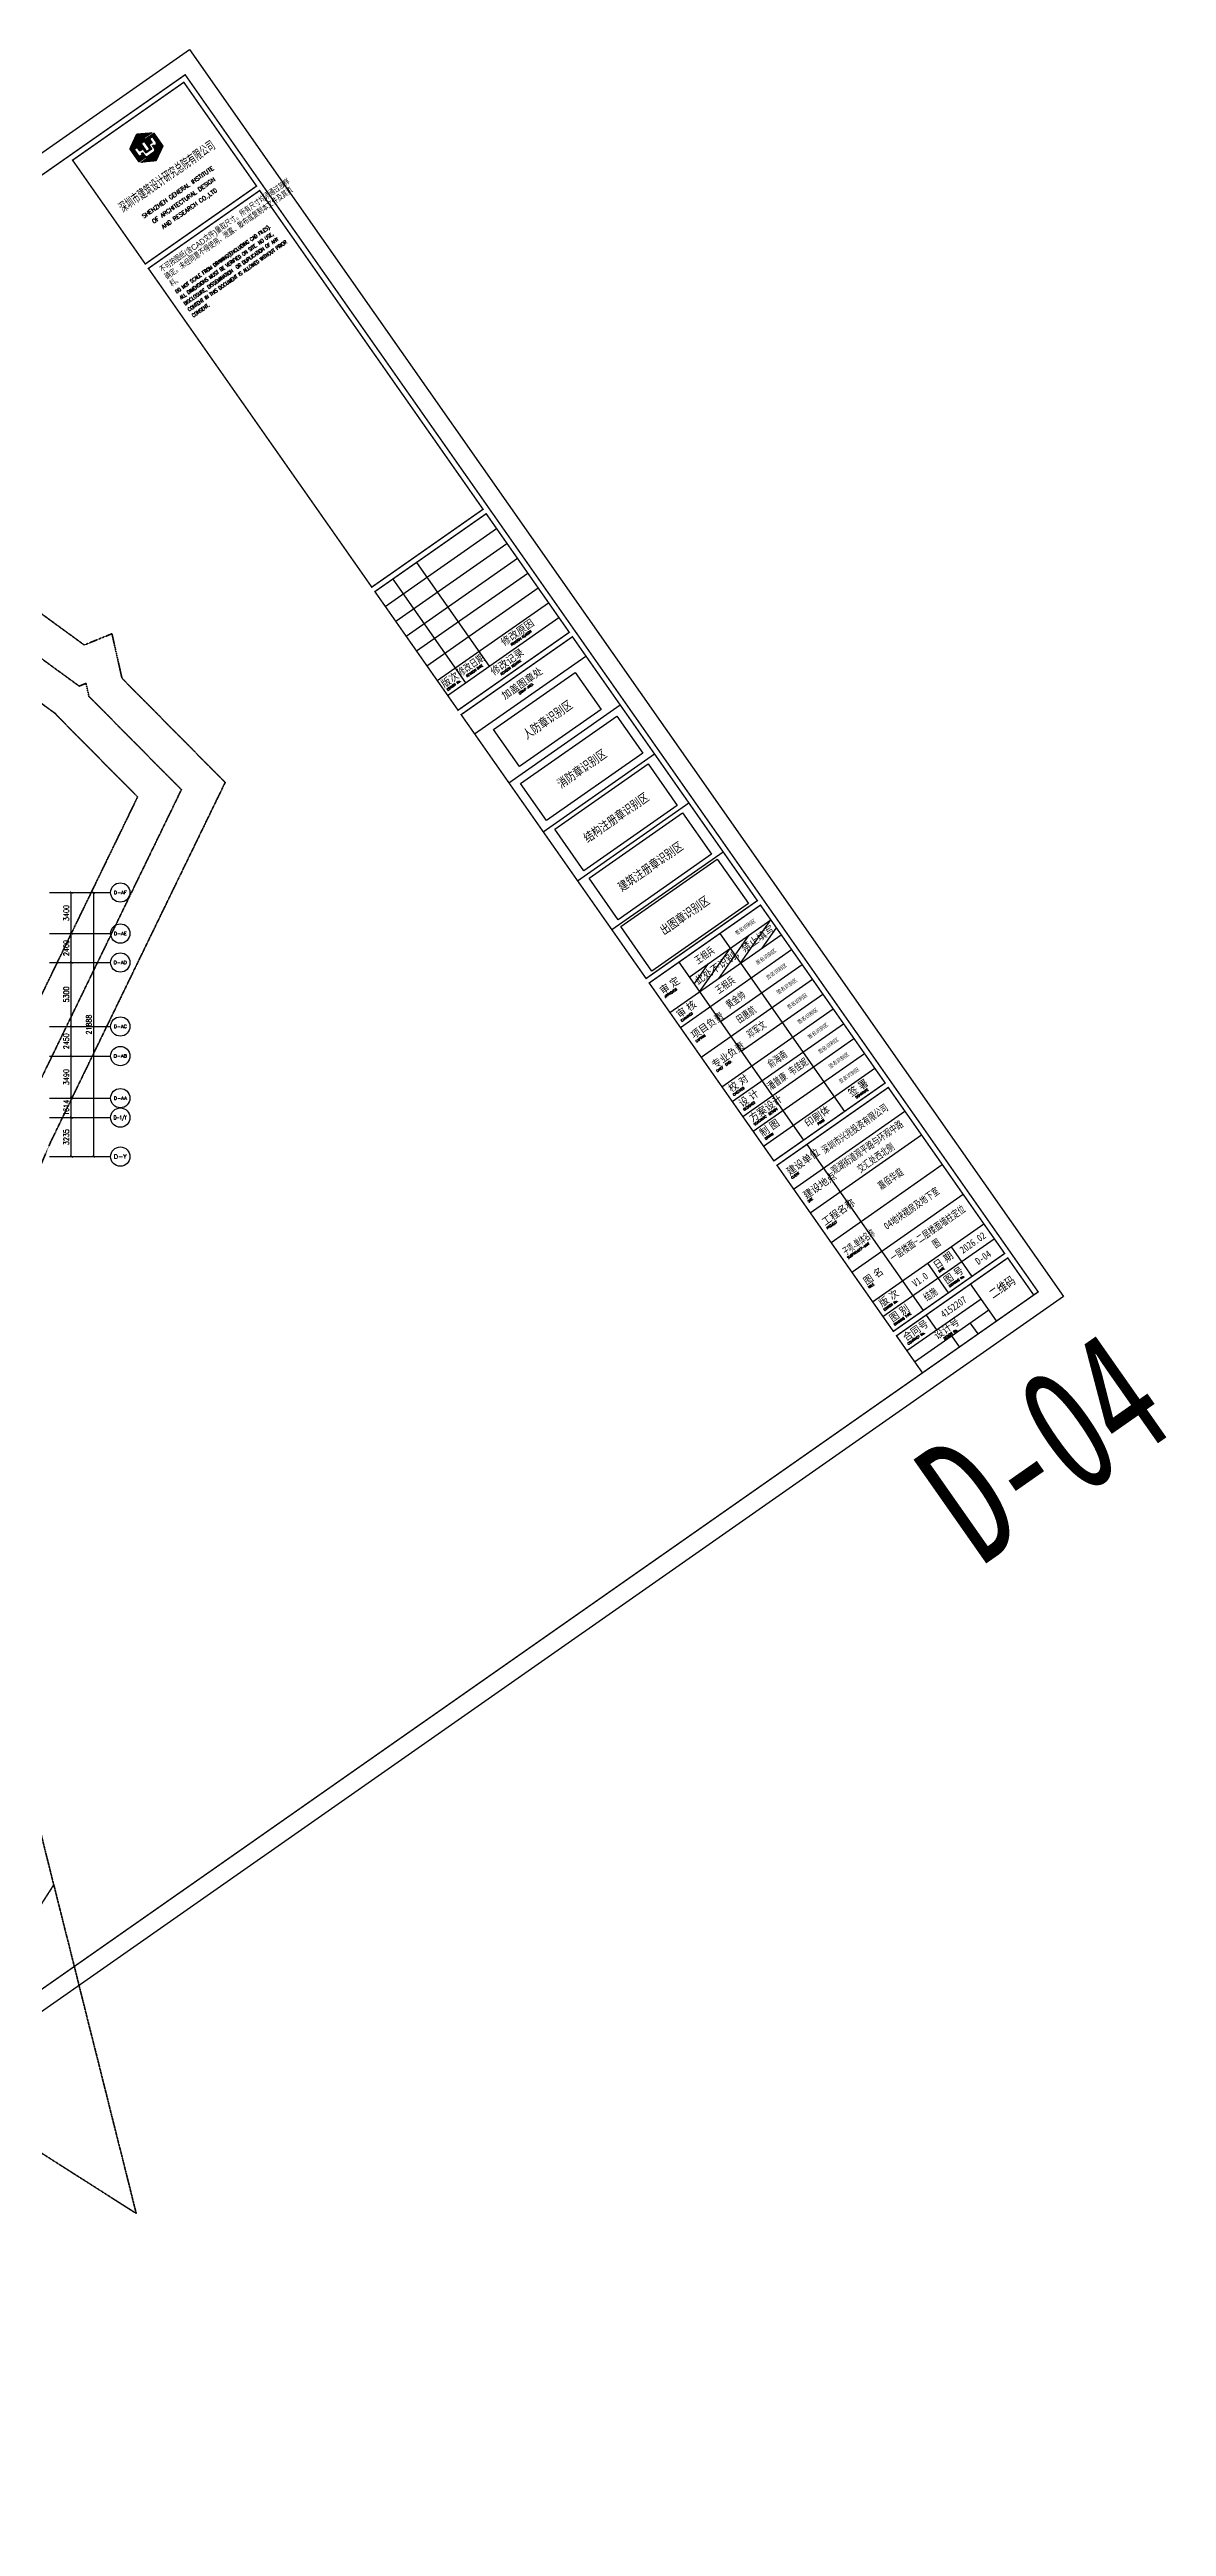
# Model space of a CAD drawing. Header units: millimetres. Extents: x 1089227 to 13101469, y 618865 to 10240562.
# Drawn here: x 1907056 to 1999552, y 4824187 to 5029464 of the extents above; entities that cross this region are included whole.
import ezdxf
from ezdxf.enums import TextEntityAlignment as Align

# ---------------------------------------------------------------- set-up
doc = ezdxf.new("R2010")
doc.units = ezdxf.units.MM
doc.header["$LTSCALE"] = 1000
doc.header["$PDMODE"] = 3
doc.header["$PDSIZE"] = 200
doc.linetypes.add('A09-G-CTRL-用地红线+建筑退线_设计区$0$A02-G-MAIN-用地红线+退线_设计区$0$Redline1', pattern=[20, 10, -2, 2, -2, 2, -2])
doc.linetypes.add('A09-G-CTRL-用地红线+建筑退线_设计区$0$Controlline1', pattern=[12.8, 8, -1.6, 1.6, -1.6])
doc.layers.get('0').update_dxf_attribs({"linetype": 'CONTINUOUS'})
doc.layers.get('Defpoints').update_dxf_attribs({"linetype": 'CONTINUOUS'})
for name, color, linetype, lineweight in [('A09-G-CTRL-用地红线+建筑退线_设计区$0$Z-REDL(用地红线)', 10, 'CONTINUOUS', 60), ('A09-G-CTRL-用地红线+建筑退线_设计区$0$Z-REDL-CTRL(建筑控制线)', 40, 'CONTINUOUS', 35), ('S-TEXT', 32, 'CONTINUOUS', 0)]:
    doc.layers.add(name, color=color, linetype=linetype, lineweight=lineweight)
for name, color, linetype in [('AXIS', 3, 'CONTINUOUS'), ('AXIS_TEXT', 7, 'CONTINUOUS'), ('LWK-轴线-编号', 7, 'CONTINUOUS'), ('PUB_DIM', 3, 'CONTINUOUS'), ('TK', 4, 'CONTINUOUS'), ('TK-TEXT', 7, 'CONTINUOUS'), ('VHBoundary', 4, 'CONTINUOUS')]:
    doc.layers.add(name, color=color, linetype=linetype)
doc.layers.add('TK-MEMO', color=8, linetype='CONTINUOUS', plot=False)
doc.layers.add('TK-不打印', color=8, linetype='CONTINUOUS', plot=False)
doc.styles.add('_TCH_AXIS', font='COMPLEX', dxfattribs={"bigfont": 'AllInOneBig.shx'})
doc.styles.add('_TCH_DIM_T3', font='SIMPLEX', dxfattribs={"width": 0.705882, "bigfont": 'AllInOneBig.shx'})
doc.styles.add('COMPLEX', font='COMPLEX', dxfattribs={"bigfont": 'AllInOneBig.shx'})
doc.styles.add('hzst', font='simsun.ttc', dxfattribs={"width": 0.7})
doc.styles.add('SADITK', font='sadixcsg.shx', dxfattribs={"bigfont": 'AllInOneBig.shx'})
doc.styles.add('SADITK-HT', font='simhei.ttf', dxfattribs={"width": 0.8})
doc.styles.add('SADITK-SX', font='simfang.ttf', dxfattribs={"width": 0.7})
doc.styles.add('SADITK-YW', font='romanc.shx', dxfattribs={"width": 0.7, "bigfont": 'AllInOneBig.shx'})
doc.dimstyles.new('_TCH_ARCH&&150', dxfattribs={"dimtxt": 446.25, "dimasz": 150, "dimexe": 375, "dimexo": 450, "dimgap": 189.375, "dimtad": 1, "dimdec": 0, "dimzin": 0, "dimdsep": 46, "dimtxsty": '_TCH_DIM_T3', "dimblk": 'ARCHTICK', "dimcen": 0.09, "dimclrt": 7, "dimazin": 2, "dimtfac": 1, "dimtdec": 0, "dimtix": 1, "dimtmove": 2, "dimatfit": 3, "dimfxl": 0, "dimtolj": 1, "dimtzin": 0, "dimarcsym": 0})

# ---------------------------------------------------------------- blocks, each defined once
blk = doc.blocks.new('0323最综用地红线')
at = {"layer": 'A09-G-CTRL-用地红线+建筑退线_设计区$0$Z-REDL(用地红线)', "color": 1, "linetype": 'A09-G-CTRL-用地红线+建筑退线_设计区$0$A02-G-MAIN-用地红线+退线_设计区$0$Redline1', "ltscale": 0.0005}
for points in [[(8337779, 3699189), (8344073, 3694590), (8346367, 3695522), (8347198, 3691832), (8355744, 3683198), (8341896, 3654650), (8341278, 3653371), (8340462, 3651462)], [(8340239, 3597081), (8341550, 3591838), (8335781, 3582877)], [(8338381, 3695033), (8343653, 3691181), (8344218, 3691410), (8344461, 3690333), (8352118, 3682597), (8339196, 3655957)], [(8338175, 3571110), (8348380, 3564604)]]:
    blk.add_lwpolyline(points, dxfattribs=at)
at = {"layer": 'A09-G-CTRL-用地红线+建筑退线_设计区$0$Z-REDL(用地红线)', "color": 1, "linetype": 'A09-G-CTRL-用地红线+建筑退线_设计区$0$A02-G-MAIN-用地红线+退线_设计区$0$Redline1', "ltscale": 0.0005, "elevation": 303}
blk.add_lwpolyline([(8341553, 3591842), (8348380, 3564604)], dxfattribs=at)
at = {"layer": 'A09-G-CTRL-用地红线+建筑退线_设计区$0$Z-REDL-CTRL(建筑控制线)', "linetype": 'A09-G-CTRL-用地红线+建筑退线_设计区$0$Controlline1', "ltscale": 0.0005, "flags": 128}
blk.add_lwpolyline([(8299567, 3686108), (8326626, 3675265), (8336400, 3687495), (8338983, 3690878), (8341712, 3688883), (8341724, 3688834), (8348492, 3681996), (8336495, 3657264), (8335815, 3655857), (8334921, 3653765), (8334408, 3652495), (8333554, 3650188), (8332762, 3647815), (8332296, 3646270), (8331866, 3644682), (8331460, 3643007), (8331063, 3641145), (8330737, 3639422), (8330293, 3636480), (8330017, 3634043), (8329761, 3630317), (8329732, 3627942), (8329763, 3625708), (8329928, 3622644), (8330113, 3620704), (8330325, 3618642), (8330653, 3615645), (8331572, 3606971), (8333151, 3600656), (8334420, 3595620), (8335099, 3592902), (8332162, 3588340), (8329462, 3587873), (8325135, 3587049), (8322510, 3586515), (8319525, 3585891), (8317926, 3585544), (8316578, 3585249), (8315535, 3585011), (8313300, 3584499), (8310791, 3583894), (8309251, 3583537), (8305740, 3582637), (8303918, 3582156), (8302104, 3581668), (8299703, 3581012), (8297227, 3580315), (8295056, 3579682), (8292998, 3579074), (8290643, 3578358), (8288572, 3577710), (8287591, 3577398), (8286161, 3576940), (8284503, 3576401), (8282624, 3575767), (8281086, 3575247), (8278146, 3574222), (8273894, 3572680), (8272471, 3572149), (8271089, 3571640), (8267888, 3570407), (8264331, 3569000), (8260702, 3567515), (8258549, 3566609), (8254947, 3565066), (8252185, 3563832), (8250834, 3563232), (8249176, 3562470), (8247994, 3561930), (8245505, 3560754), (8242980, 3559544), (8239801, 3558013), (8237959, 3557076), (8235838, 3555996), (8233384, 3554698), (8228450, 3552051), (8226178, 3550787), (8222141, 3548504), (8215629, 3544667), (8213710, 3543497), (8193657, 3531175), (8180322, 3522990), (8166408, 3514440), (8156991, 3508658), (8151138, 3505062), (8142685, 3507267), (8121171, 3545747), (8120724, 3546549), (8120233, 3547383), (8119272, 3548967), (8118108, 3550752), (8117067, 3552244), (8115806, 3553970), (8115672, 3554140), (8146431, 3575790), (8162146, 3587599), (8162295, 3588125), (8199863, 3615253), (8204215, 3618404), (8231584, 3638167), (8260590, 3655826), (8295376, 3680010)], close=True, dxfattribs=at)
blk = doc.blocks.new('template_31-施工图_A0_A0_1.0000_3fa9c08c64a9101061c9a26412af947e', base_point=(-1189, 0))
at = {"layer": 'TK'}
h = blk.add_hatch(dxfattribs=at)
h.set_pattern_fill('ANSI31', color=256, scale=0.01)
h.set_pattern_definition([(45, (248.120296, 435.385258), (-0.01122532015, 0.01122532015), [])])
h.paths.add_polyline_path([(1140.5, 815.3), (1145.8, 815.3), (1139, 819.3, 0.267949), (1138, 819.3), (1131, 815.2, 0.267949), (1130.5, 814.4), (1130.5, 806.1), (1135.3, 806.1), (1135.3, 805.3), (1131.2, 805.3), (1138, 801.4, 0.267949), (1139, 801.4), (1146.5, 805.7), (1146.5, 814.5), (1140.5, 814.5)])
h.paths.add_polyline_path([(1137.4, 813.7), (1139.5, 813.7), (1139.5, 808.5), (1137.4, 808.5)], flags=16)
h.paths.add_polyline_path([(1134.3, 813.2), (1134.3, 810.7), (1135.9, 810.7, -0.447181), (1136.5, 810.2), (1136.5, 807.9), (1138.5, 807.9), (1140.5, 807.9), (1140.5, 810.2, -0.463799), (1141.1, 810.7), (1142.7, 810.7), (1142.7, 813.2), (1144.6, 813.2), (1144.6, 809.8, -0.414214), (1143.3, 808.5), (1142.7, 808.5), (1142.7, 809.2), (1141.8, 809.2), (1141.8, 807.3, -0.414214), (1140.5, 806), (1138.5, 806), (1136.5, 806, -0.414214), (1135.2, 807.3), (1135.2, 809.2), (1134.3, 809.2), (1134.3, 808.5), (1133.7, 808.5, -0.414214), (1132.4, 809.8), (1132.4, 813.2)], flags=16)
for p, q in [((1113, 537), (1113, 467)), ((1129, 537), (1129, 467)), ((1101, 527), (1176, 527)), ((1101, 517), (1176, 517)), ((1101, 507), (1176, 507)), ((1101, 497), (1176, 497)), ((1101, 487), (1176, 487)), ((1101, 477), (1176, 477)), ((1101, 467), (1176, 467)), ((1121, 273), (1121, 153)), ((1121, 263), (1176, 263)), ((1148.5, 273), (1148.5, 153)), ((1101, 253), (1176, 253)), ((1101, 243), (1176, 243)), ((1121, 233), (1176, 233)), ((1101, 223), (1176, 223)), ((1121, 213), (1176, 213)), ((1101, 203), (1176, 203)), ((1101, 193), (1176, 193)), ((1101, 183), (1176, 183)), ((1101, 173), (1176, 173)), ((1101, 163), (1176, 163)), ((1121, 150), (1121, 38)), ((1101, 134), (1176, 134)), ((1101, 118), (1176, 118)), ((1101, 98), (1176, 98)), ((1101, 78), (1176, 78)), ((1101, 58), (1176, 58)), ((1138, 58), (1138, 38)), ((1154, 58), (1154, 38)), ((1101, 48), (1176, 48)), ((1121, 35), (1121, 25)), ((1151, 10), (1151, 35)), ((1101, 25), (1151, 25)), ((1101, 17.5), (1151, 17.5)), ((1126, 10), (1126, 17.5)), ((1138.5, 10), (1138.5, 17.5))]:
    blk.add_line(p, q, dxfattribs=at)
blk.add_lwpolyline([(-1189, 841), (1189, 841), (1189, 0), (-1189, 0)], close=True, dxfattribs=at)
at = {"layer": 'TK', "const_width": 0.8}
blk.add_lwpolyline([(-1164, 831), (-1164, 10), (1179, 10), (1179, 831)], close=True, dxfattribs=at)
at = {"layer": 'TK', "color": 4, "const_width": 0.8}
for points in [[(1101, 828), (1176, 828), (1176, 758), (1101, 758)], [(1101, 540), (1176, 540), (1176, 755), (1101, 755)], [(1101, 457), (1176, 457), (1176, 537), (1101, 537)], [(1101, 276), (1176, 276), (1176, 454), (1101, 454)], [(1101, 153), (1176, 153), (1176, 273), (1101, 273)], [(1101, 38), (1176, 38), (1176, 150), (1101, 150)], [(1101, 35), (1176, 35), (1176, 10), (1101, 10)]]:
    blk.add_lwpolyline(points, close=True, dxfattribs=at)
at = {"layer": 'TK-MEMO'}
for points in [[(1111, 437), (1166, 437), (1166, 412), (1111, 412)], [(1106, 404), (1171, 404), (1171, 379), (1106, 379)], [(1107, 372.5), (1170, 372.5), (1170, 344.5), (1107, 344.5)], [(1107, 339.5), (1170, 339.5), (1170, 311.5), (1107, 311.5)], [(1106, 307.5), (1171, 307.5), (1171, 277.5), (1106, 277.5)]]:
    blk.add_lwpolyline(points, close=True, dxfattribs=at)
at = {"layer": 'TK-不打印'}
for p, q in [((1101, 441), (1176, 441)), ((1101, 408), (1176, 408)), ((1101, 375), (1176, 375)), ((1101, 342), (1176, 342)), ((1101, 309), (1176, 309)), ((1121, 253), (1148.5, 263)), ((1121, 258.3), (1133.9, 263)), ((1133.9, 253), (1161.4, 263)), ((1148.5, 253), (1176, 263)), ((1163.1, 253), (1176, 257.7))]:
    blk.add_line(p, q, dxfattribs=at)
at = {"layer": 'VHBoundary'}
blk.add_lwpolyline([(-1189, 841), (1189, 841), (1189, 0), (-1189, 0)], close=True, dxfattribs=at)
at = {"layer": 'TK'}
for s, height, style, width, p in [('深圳市建筑设计研究总院有限公司 ', 5.2, 'SADITK-HT', 0.575, (1139.6, 788.3)), ('EDITION No.', 1.3, 'SADITK-YW', 0.8, (1107, 469)), ('修改日期', 4, 'SADITK', 0.8, (1121, 471)), ('REVISON DATE', 1.3, 'SADITK-YW', 0.8, (1121, 469)), ('REVISON REASON', 1.3, 'SADITK-YW', 0.9, (1152.5, 469)), ('REVISON REMARK', 1.3, 'SADITK-YW', 0.9, (1138.5, 459)), ('STAMP AREA', 1.3, 'SADITK-YW', 0.8, (1138.5, 444.5)), ('PRINT', 1.3, 'SADITK-YW', 0.9, (1134.7, 155)), ('SIGNATURE', 1.3, 'SADITK-YW', 0.9, (1162.2, 155)), ('DESIGN No.', 1.3, 'SADITK-YW', 0.9, (1126, 18))]:
    blk.add_text(s, height=height, dxfattribs=dict(at, style=style, width=width)).set_placement(p, align=Align.CENTER)
for s, height, style, p in [('SHENZHEN GENERAL INSTITUTE', 2.3, 'SADITK-YW', (1138.5, 779)), ('OF ARCHITECTURAL DESIGN', 2.3, 'SADITK-YW', (1138.5, 773.5)), ('AND RESEARCH CO.,LTD', 2.3, 'SADITK-YW', (1138.5, 768)), ('版次', 4, 'SADITK', (1107, 471)), ('修改记录', 4, 'SADITK', (1138.5, 461)), ('修改原因', 4, 'SADITK', (1152.5, 471)), ('加盖图章处', 4, 'SADITK', (1138.5, 446.5)), ('印刷体', 4, 'SADITK', (1134.7, 157)), ('签 署', 4, 'SADITK', (1162.2, 157)), ('日 期', 4, 'SADITK', (1146, 52)), ('图 号', 4, 'SADITK', (1146, 42)), ('设计号', 4, 'SADITK', (1126, 20))]:
    blk.add_text(s, height=height, dxfattribs=dict(at, style=style)).set_placement(p, align=Align.CENTER)
for s, height, style, width, p in [('不可按图纸(含CAD文件)量取尺寸。所有尺寸均须通过放样', 3.15, 'SADITK', 0.8, (1105.9, 748.6)), ('确定。未经同意不得使用、泄露、散布或复制本文件及其资', 3.15, 'SADITK', 0.8, (1105.9, 743.8)), ('料。', 3.15, 'SADITK', 0.8, (1105.9, 739)), ('DO NOT SCALE FROM DRAWING(ENCLUDING CAD FILES).', 2, 'SADITK-YW', 0.7, (1105.9, 734.6)), ('ALL DIMENSIONS MUST BE VERIFIED ON SITE. NO USE,', 2, 'SADITK-YW', 0.7, (1105.9, 730.5)), ('DISCLOSURE, DISSEMINATION  OR DUPLICATION OF ANY', 2, 'SADITK-YW', 0.7, (1105.9, 726.5)), ('CONTENT IN THIS DOCUMENT IS ALLOWED WITHOUT PRIOR', 2, 'SADITK-YW', 0.7, (1105.8, 722.5)), ('CONSENT.', 2, 'SADITK-YW', 0.7, (1105.8, 718.5)), ('APPROVED', 1.3, 'SADITK-YW', 0.9, (1103.5, 261)), ('EXAMINED', 1.3, 'SADITK-YW', 0.9, (1103.5, 245)), ('CAPTAIN', 1.3, 'SADITK-YW', 0.9, (1103.5, 231)), ('CHIEF  ENGI.', 1.3, 'SADITK-YW', 0.9, (1103.5, 211)), ('CHECKED', 1.3, 'SADITK-YW', 0.9, (1103.5, 195)), ('DESIGNED', 1.3, 'SADITK-YW', 0.9, (1103.5, 185)), ('SCHEMATIC  DESIGN', 1.3, 'SADITK-YW', 0.8, (1103.5, 175)), ('DRAWN', 1.3, 'SADITK-YW', 0.9, (1104, 165)), ('CLIENT', 1.3, 'SADITK-YW', 0.9, (1103.5, 139)), ('SITE', 1.3, 'SADITK-YW', 0.9, (1103.5, 123)), ('PROJECT', 1.3, 'SADITK-YW', 0.9, (1103.5, 105)), ('子项-单体名称', 4, 'SADITK', 0.6, (1103.5, 87)), ('SUBPROJECT-UNIT', 1.3, 'SADITK-YW', 0.8, (1103.5, 85)), ('TITLE', 1.3, 'SADITK-YW', 0.9, (1103.5, 65)), ('EDITION No.', 1.3, 'SADITK-YW', 0.9, (1103.5, 50)), ('DRAWING TYPE', 1.3, 'SADITK-YW', 0.9, (1103.5, 40)), ('DATE', 1.3, 'SADITK-YW', 0.9, (1140.5, 50)), ('DRAWING No.', 1.3, 'SADITK-YW', 0.9, (1140.5, 40)), ('CONTRACT No.', 1.3, 'SADITK-YW', 0.9, (1103.5, 27))]:
    blk.add_text(s, height=height, dxfattribs=dict(at, style=style, width=width)).set_placement(p)
at = {"layer": 'TK', "style": 'SADITK'}
for s, p in [('审 定', (1103.5, 263)), ('审 核', (1103.5, 247)), ('项目负责', (1103.5, 233)), ('专业负责', (1103.5, 213)), ('校 对', (1103.5, 197)), ('设 计', (1103.5, 187)), ('方案设计', (1103.5, 177)), ('制 图', (1103.5, 167)), ('建设单位', (1103.5, 141)), ('建设地点', (1103.5, 125)), ('工程名称', (1103.5, 107)), ('图 名', (1103.5, 67)), ('版 次', (1103.5, 52.1)), ('图 别', (1103.5, 42)), ('合同号', (1103.5, 29))]:
    blk.add_text(s, height=4, dxfattribs=at).set_placement(p)
at = {"layer": 'TK-MEMO', "style": 'SADITK'}
for s, height, p in [('人防章识别区', 5, (1138.5, 424.5)), ('消防章识别区', 5, (1138.5, 391.5)), ('结构注册章识别区', 5, (1138.5, 358.5)), ('建筑注册章识别区', 5, (1138.5, 325.5)), ('出图章识别区', 5, (1138.5, 292.5)), ('签名识别区', 2, (1162.2, 268)), ('签名识别区', 2, (1162.2, 248)), ('签名识别区', 2, (1162.2, 238)), ('签名识别区', 2, (1162.2, 228)), ('签名识别区', 2, (1162.2, 218)), ('签名识别区', 2, (1162.2, 208)), ('签名识别区', 2, (1162.2, 198)), ('签名识别区', 2, (1162.2, 188)), ('签名识别区', 2, (1162.2, 178)), ('签名识别区', 2, (1162.2, 168))]:
    blk.add_text(s, height=height, dxfattribs=at).set_placement(p, align=Align.MIDDLE)
blk.add_text('二维码', height=5, dxfattribs=at).set_placement((1156.3, 20.6))
at = {"layer": 'TK-TEXT', "style": 'SADITK-SX', "width": 0.7}
for tag, p in [('市政会签', (-1176, 381.5)), ('园林会签', (-1176, 343.5)), ('幕墙会签', (-1176, 305.5)), ('装饰会签', (-1176, 267.5)), ('燃气会签', (-1176, 229.5)), ('暖通会签', (-1176, 191.5)), ('电气会签', (-1176, 153.5)), ('给排水会签', (-1176, 115.5)), ('结构会签', (-1176, 77.5)), ('建筑会签', (-1176, 39.5))]:
    blk.add_attdef(tag, text='', height=4, rotation=90, dxfattribs=at).set_placement(p, align=Align.MIDDLE_CENTER)
for tag, height, p in [('专业审定', 4, (1134.7, 268)), ('专业审核', 4, (1134.7, 248)), ('项目负责1', 4, (1134.7, 238)), ('项目负责2', 4, (1134.7, 228)), ('专业负责1', 4, (1134.7, 218)), ('专业负责2', 4, (1134.7, 208)), ('专业校对', 4, (1134.7, 198)), ('专业设计', 4, (1134.7, 188)), ('方案设计', 4, (1134.7, 178)), ('专业制图', 4, (1134.7, 168)), ('建设单位_001', 4, (1148.5, 140)), ('建设地点_001', 4, (1148.5, 124)), ('工程名称_001', 4, (1148.5, 106)), ('子项名称_001', 4, (1148.5, 86)), ('图纸名称_001', 4, (1148.5, 66)), ('版次', 4, (1129.5, 53)), ('日期', 4, (1165, 53)), ('图别', 4, (1129.5, 43)), ('图号', 4, (1165, 43)), ('合同号', 4, (1136, 30)), ('项目编号1', 2, (1114.1, 13.6)), ('阶段编号1', 2, (1132.2, 13.8)), ('子项编号1', 2, (1144.7, 13.8))]:
    blk.add_attdef(tag, text='', height=height, dxfattribs=at).set_placement(p, align=Align.MIDDLE_CENTER)
at = {"layer": 'TK-不打印', "style": 'SADITK'}
blk.add_text('此处不识别，禁止填写', height=4, dxfattribs=at).set_placement((1148.5, 258.3), align=Align.MIDDLE_CENTER)
blk = doc.blocks.new('_AXISO')
blk.add_circle((0, 0), 0.5)
at = {"layer": 'AXIS_TEXT', "style": 'COMPLEX', "width": 1.041667}
blk.add_attdef('A', text='', height=0.56, dxfattribs=at).set_placement((-0.25, -0.28), (0.25, -0.28), align=Align.FIT)
blk = doc.blocks.new('_ArchTick')
at = {"color": 0, "linetype": 'ByBlock', "const_width": 0.3}
blk.add_lwpolyline([(-0.7, -0.7), (0.7, 0.7)], dxfattribs=at)
blk = doc.blocks.new('*D534')
at = {"layer": 'Defpoints', "color": 0, "transparency": 16777216}
for p in [(7242, 115735), (7419, 115735), (7242, 112500)]:
    blk.add_point(p, dxfattribs=at)
at = {"layer": 'PUB_DIM', "color": 0, "lineweight": -2, "transparency": 16777216}
for p, q in [((7419, 112500), (7419, 115735)), ((7692, 115735), (7794, 115735)), ((7692, 112500), (7794, 112500))]:
    blk.add_line(p, q, dxfattribs=at)
at = {"layer": 'PUB_DIM', "color": 0, "lineweight": -2, "transparency": 16777216, "xscale": 150, "yscale": 150, "zscale": 150}
for p, rotation in [((7419, 115735), 90), ((7419, 112500), 270)]:
    blk.add_blockref('_ArchTick', p, dxfattribs=dict(at, rotation=rotation))
at = {"layer": 'PUB_DIM', "color": 7, "transparency": 16777216, "insert": (7006, 114118), "char_height": 446.2, "attachment_point": 5, "rotation": 90, "style": '_TCH_DIM_T3'}
blk.add_mtext('\\A1;3235', dxfattribs=at)
blk = doc.blocks.new('*D535')
at = {"layer": 'Defpoints', "color": 0, "transparency": 16777216}
for p in [(7242, 117349), (7419, 117349), (7242, 115735)]:
    blk.add_point(p, dxfattribs=at)
at = {"layer": 'PUB_DIM', "color": 0, "lineweight": -2, "transparency": 16777216}
for p, q in [((7419, 115735), (7419, 117349)), ((7692, 117349), (7794, 117349)), ((7692, 115735), (7794, 115735))]:
    blk.add_line(p, q, dxfattribs=at)
at = {"layer": 'PUB_DIM', "color": 0, "lineweight": -2, "transparency": 16777216, "xscale": 150, "yscale": 150, "zscale": 150}
for p, rotation in [((7419, 117349), 90), ((7419, 115735), 270)]:
    blk.add_blockref('_ArchTick', p, dxfattribs=dict(at, rotation=rotation))
at = {"layer": 'PUB_DIM', "color": 7, "transparency": 16777216, "insert": (7006, 116542), "char_height": 446.2, "attachment_point": 5, "rotation": 90, "style": '_TCH_DIM_T3'}
blk.add_mtext('\\A1;1614', dxfattribs=at)
blk = doc.blocks.new('*D536')
at = {"layer": 'Defpoints', "color": 0, "transparency": 16777216}
for p in [(7242, 120838), (7419, 120838), (7242, 117349)]:
    blk.add_point(p, dxfattribs=at)
at = {"layer": 'PUB_DIM', "color": 0, "lineweight": -2, "transparency": 16777216}
for p, q in [((7419, 117349), (7419, 120838)), ((7692, 120838), (7794, 120838)), ((7692, 117349), (7794, 117349))]:
    blk.add_line(p, q, dxfattribs=at)
at = {"layer": 'PUB_DIM', "color": 0, "lineweight": -2, "transparency": 16777216, "xscale": 150, "yscale": 150, "zscale": 150}
for p, rotation in [((7419, 120838), 90), ((7419, 117349), 270)]:
    blk.add_blockref('_ArchTick', p, dxfattribs=dict(at, rotation=rotation))
at = {"layer": 'PUB_DIM', "color": 7, "transparency": 16777216, "insert": (7006, 119093), "char_height": 446.2, "attachment_point": 5, "rotation": 90, "style": '_TCH_DIM_T3'}
blk.add_mtext('\\A1;3490', dxfattribs=at)
blk = doc.blocks.new('*D537')
at = {"layer": 'Defpoints', "color": 0, "transparency": 16777216}
for p in [(7242, 123288), (7419, 123288), (7242, 120838)]:
    blk.add_point(p, dxfattribs=at)
at = {"layer": 'PUB_DIM', "color": 0, "lineweight": -2, "transparency": 16777216}
for p, q in [((7419, 120838), (7419, 123288)), ((7692, 123288), (7794, 123288)), ((7692, 120838), (7794, 120838))]:
    blk.add_line(p, q, dxfattribs=at)
at = {"layer": 'PUB_DIM', "color": 0, "lineweight": -2, "transparency": 16777216, "xscale": 150, "yscale": 150, "zscale": 150}
for p, rotation in [((7419, 123288), 90), ((7419, 120838), 270)]:
    blk.add_blockref('_ArchTick', p, dxfattribs=dict(at, rotation=rotation))
at = {"layer": 'PUB_DIM', "color": 7, "transparency": 16777216, "insert": (7006, 122063), "char_height": 446.2, "attachment_point": 5, "rotation": 90, "style": '_TCH_DIM_T3'}
blk.add_mtext('\\A1;2450', dxfattribs=at)
blk = doc.blocks.new('*D538')
at = {"layer": 'Defpoints', "color": 0, "transparency": 16777216}
for p in [(7242, 128588), (7419, 128588), (7242, 123288)]:
    blk.add_point(p, dxfattribs=at)
at = {"layer": 'PUB_DIM', "color": 0, "lineweight": -2, "transparency": 16777216}
for p, q in [((7419, 123288), (7419, 128588)), ((7692, 128588), (7794, 128588)), ((7692, 123288), (7794, 123288))]:
    blk.add_line(p, q, dxfattribs=at)
at = {"layer": 'PUB_DIM', "color": 0, "lineweight": -2, "transparency": 16777216, "xscale": 150, "yscale": 150, "zscale": 150}
for p, rotation in [((7419, 128588), 90), ((7419, 123288), 270)]:
    blk.add_blockref('_ArchTick', p, dxfattribs=dict(at, rotation=rotation))
at = {"layer": 'PUB_DIM', "color": 7, "transparency": 16777216, "insert": (7006, 125938), "char_height": 446.2, "attachment_point": 5, "rotation": 90, "style": '_TCH_DIM_T3'}
blk.add_mtext('\\A1;5300', dxfattribs=at)
blk = doc.blocks.new('*D539')
at = {"layer": 'Defpoints', "color": 0, "transparency": 16777216}
for p in [(7242, 130988), (7419, 130988), (7242, 128588)]:
    blk.add_point(p, dxfattribs=at)
at = {"layer": 'PUB_DIM', "color": 0, "lineweight": -2, "transparency": 16777216}
for p, q in [((7419, 128588), (7419, 130988)), ((7692, 130988), (7794, 130988)), ((7692, 128588), (7794, 128588))]:
    blk.add_line(p, q, dxfattribs=at)
at = {"layer": 'PUB_DIM', "color": 0, "lineweight": -2, "transparency": 16777216, "xscale": 150, "yscale": 150, "zscale": 150}
for p, rotation in [((7419, 130988), 90), ((7419, 128588), 270)]:
    blk.add_blockref('_ArchTick', p, dxfattribs=dict(at, rotation=rotation))
at = {"layer": 'PUB_DIM', "color": 7, "transparency": 16777216, "insert": (7006, 129788), "char_height": 446.2, "attachment_point": 5, "rotation": 90, "style": '_TCH_DIM_T3'}
blk.add_mtext('\\A1;2400', dxfattribs=at)
blk = doc.blocks.new('*D540')
at = {"layer": 'Defpoints', "color": 0, "transparency": 16777216}
for p in [(7242, 134388), (7419, 134388), (7242, 130988)]:
    blk.add_point(p, dxfattribs=at)
at = {"layer": 'PUB_DIM', "color": 0, "lineweight": -2, "transparency": 16777216}
for p, q in [((7419, 130988), (7419, 134388)), ((7692, 134388), (7794, 134388)), ((7692, 130988), (7794, 130988))]:
    blk.add_line(p, q, dxfattribs=at)
at = {"layer": 'PUB_DIM', "color": 0, "lineweight": -2, "transparency": 16777216, "xscale": 150, "yscale": 150, "zscale": 150}
for p, rotation in [((7419, 134388), 90), ((7419, 130988), 270)]:
    blk.add_blockref('_ArchTick', p, dxfattribs=dict(at, rotation=rotation))
at = {"layer": 'PUB_DIM', "color": 7, "transparency": 16777216, "insert": (7006, 132688), "char_height": 446.2, "attachment_point": 5, "rotation": 90, "style": '_TCH_DIM_T3'}
blk.add_mtext('\\A1;3400', dxfattribs=at)
blk = doc.blocks.new('*D541')
at = {"layer": 'Defpoints', "color": 0, "transparency": 16777216}
for p in [(5623, 134388), (9283, 134388), (5623, 112500)]:
    blk.add_point(p, dxfattribs=at)
at = {"layer": 'PUB_DIM', "color": 0, "lineweight": -2, "transparency": 16777216}
for p, q in [((6073, 134388), (9658, 134388)), ((9283, 112500), (9283, 134388)), ((6073, 112500), (9658, 112500))]:
    blk.add_line(p, q, dxfattribs=at)
at = {"layer": 'PUB_DIM', "color": 0, "lineweight": -2, "transparency": 16777216, "xscale": 150, "yscale": 150, "zscale": 150}
for p, rotation in [((9283, 134388), 90), ((9283, 112500), 270)]:
    blk.add_blockref('_ArchTick', p, dxfattribs=dict(at, rotation=rotation))
at = {"layer": 'PUB_DIM', "color": 7, "transparency": 16777216, "insert": (8871, 123444), "char_height": 446.2, "attachment_point": 5, "rotation": 90, "style": '_TCH_DIM_T3'}
blk.add_mtext('\\A1;21888', dxfattribs=at)
blk = doc.blocks.new('裙房轴网260428')
at = {"layer": 'AXIS'}
for p, q in [((5623, 134388.5), (10677, 134388.5)), ((5623, 130988.5), (10677, 130988.5)), ((5623, 128588.5), (10677, 128588.5)), ((5623, 123288.5), (10677, 123288.5)), ((5623, 120838.5), (10677, 120838.5)), ((5623, 117350), (9273.8, 117350)), ((5623, 117348.5), (10677, 117348.5)), ((5623, 115735), (10677, 115735)), ((5623, 112500), (9273.8, 112500)), ((5623, 112500), (10677, 112500))]:
    blk.add_line(p, q, dxfattribs=at)
ref = blk.add_blockref('_AXISO', (11477, 134388.5), dxfattribs=dict(at, xscale=1600, yscale=1600, zscale=1600))
ref.add_attrib('A', 'D-AF', dxfattribs={"layer": 'LWK-轴线-编号', "height": 268.63, "style": '_TCH_AXIS'}).set_placement((10933.4, 134254.2), (12020.7, 134254.2), align=Align.FIT)
ref = blk.add_blockref('_AXISO', (11477, 130988.5), dxfattribs=dict(at, xscale=1600, yscale=1600, zscale=1600))
ref.add_attrib('A', 'D-AE', dxfattribs={"layer": 'LWK-轴线-编号', "height": 268.63, "style": '_TCH_AXIS'}).set_placement((10933.4, 130854.2), (12020.7, 130854.2), align=Align.FIT)
ref = blk.add_blockref('_AXISO', (11477, 128588.5), dxfattribs=dict(at, xscale=1600, yscale=1600, zscale=1600))
ref.add_attrib('A', 'D-AD', dxfattribs={"layer": 'LWK-轴线-编号', "height": 265.68, "style": '_TCH_AXIS'}).set_placement((10933, 128455.6), (12021, 128455.6), align=Align.FIT)
ref = blk.add_blockref('_AXISO', (11477, 123288.5), dxfattribs=dict(at, xscale=1600, yscale=1600, zscale=1600))
ref.add_attrib('A', 'D-AC', dxfattribs={"layer": 'LWK-轴线-编号', "height": 271.64, "style": '_TCH_AXIS'}).set_placement((10933.7, 123152.7), (12020.3, 123152.7), align=Align.FIT)
ref = blk.add_blockref('_AXISO', (11477, 120838.5), dxfattribs=dict(at, xscale=1600, yscale=1600, zscale=1600))
ref.add_attrib('A', 'D-AB', dxfattribs={"layer": 'LWK-轴线-编号', "height": 265.68, "style": '_TCH_AXIS'}).set_placement((10933, 120705.6), (12021, 120705.6), align=Align.FIT)
ref = blk.add_blockref('_AXISO', (11477, 117348.5), dxfattribs=dict(at, xscale=1600, yscale=1600, zscale=1600))
ref.add_attrib('A', 'D-AA', dxfattribs={"layer": 'LWK-轴线-编号', "height": 262.8, "style": '_TCH_AXIS'}).set_placement((10932.6, 117217.1), (12021.4, 117217.1), align=Align.FIT)
ref = blk.add_blockref('_AXISO', (11477, 115735), dxfattribs=dict(at, xscale=1600, yscale=1600, zscale=1600))
ref.add_attrib('A', 'D-1/Y', dxfattribs={"layer": 'LWK-轴线-编号', "height": 329.38, "style": '_TCH_AXIS', "width": 0.65625}).set_placement((10941.8, 115570.3), (12012.2, 115570.3), align=Align.FIT)
ref = blk.add_blockref('_AXISO', (11477, 112500), dxfattribs=dict(at, xscale=1600, yscale=1600, zscale=1600))
ref.add_attrib('A', 'D-Y', dxfattribs={"layer": 'LWK-轴线-编号', "height": 334.98, "style": '_TCH_AXIS'}).set_placement((10942.6, 112332.5), (12011.4, 112332.5), align=Align.FIT)
at = {"layer": 'PUB_DIM'}
for p1, p2, distance, picture, middle in [((5622.9688, 112500), (5622.9688, 134388.4906), -3660.2993, '*D541', (8870.7681, 123444.2453)), ((7241.9, 130988.5), (7241.9, 134388.5), -176.7, '*D540', (7006.1, 132688.5)), ((7241.9, 128588.5), (7241.9, 130988.5), -176.7, '*D539', (7006.1, 129788.5)), ((7241.9, 123288.5), (7241.9, 128588.5), -176.7, '*D538', (7006.1, 125938.5)), ((7241.9, 120838.5), (7241.9, 123288.5), -176.7, '*D537', (7006.1, 122063.5)), ((7241.9, 117348.5), (7241.9, 120838.5), -176.7, '*D536', (7006.1, 119093.5)), ((7241.8861, 115735), (7241.8861, 117348.503), -176.7266, '*D535', (7006.1127, 116541.7515)), ((7241.9, 112500), (7241.9, 115735), -176.7, '*D534', (7006.1, 114117.5))]:
    dim = blk.add_aligned_dim(p1=p1, p2=p2, distance=distance, dimstyle='_TCH_ARCH&&150', dxfattribs=at)
    dim.commit()
    dim.dimension.update_dxf_attribs({"geometry": picture, "text_midpoint": middle})
blk = doc.blocks.new('04地块地下轴网260428')
blk.add_blockref('裙房轴网260428', (0, 0))

msp = doc.modelspace()

# ---------------------------------------------------------------- block references
ref = msp.add_blockref('template_31-施工图_A0_A0_1.0000_3fa9c08c64a9101061c9a26412af947e', (1698846.852, 4721512.469), dxfattribs=dict(xscale=150, yscale=150, zscale=150, rotation=35.00532206532363))
ref.add_attrib('图号', 'D-04', dxfattribs={"layer": 'TK-TEXT', "height": 600, "rotation": 35.00532207, "style": 'SADITK-SX', "width": 0.7}).set_placement((1984370.567, 4929352.362), align=Align.MIDDLE_CENTER)
ref.add_attrib('图别', '结施', dxfattribs={"layer": 'TK-TEXT', "height": 600, "rotation": 35.00532207, "style": 'SADITK-SX', "width": 0.7}).set_placement((1980008.866, 4926297.663), align=Align.MIDDLE_CENTER)
ref.add_attrib('合同号', '4152207', dxfattribs={"layer": 'TK-TEXT', "height": 600, "rotation": 35.00532207, "style": 'SADITK-SX', "width": 0.7}).set_placement((1981926.11, 4925259.731), align=Align.MIDDLE_CENTER)
ref.add_attrib('版次', 'V1.0', dxfattribs={"layer": 'TK-TEXT', "height": 600, "rotation": 35.00532207, "style": 'SADITK-SX', "width": 0.7}).set_placement((1979148.387, 4927526.311), align=Align.MIDDLE_CENTER)
ref.add_attrib('日期', '2026.02', dxfattribs={"layer": 'TK-TEXT', "height": 600, "rotation": 35.00532207, "style": 'SADITK-SX', "width": 0.7}).set_placement((1983510.088, 4930581.01), align=Align.MIDDLE_CENTER)
ref.add_attrib('专业设计', '潘普康 韦佳妮', dxfattribs={"layer": 'TK-TEXT', "height": 600, "rotation": 35.00532207, "style": 'SADITK-SX', "width": 0.7}).set_placement((1968176.964, 4944564.812), align=Align.MIDDLE_CENTER)
ref.add_attrib('专业校对', '俞海南', dxfattribs={"layer": 'TK-TEXT', "height": 600, "rotation": 35.00532207, "style": 'SADITK-SX', "width": 0.7}).set_placement((1967316.485, 4945793.46), align=Align.MIDDLE_CENTER)
ref.add_attrib('专业负责1', '邓军文', dxfattribs={"layer": 'TK-TEXT', "height": 600, "rotation": 35.00532207, "style": 'SADITK-SX', "width": 0.7}).set_placement((1965595.527, 4948250.756), align=Align.MIDDLE_CENTER)
ref.add_attrib('项目负责1', '黄金帅', dxfattribs={"layer": 'TK-TEXT', "height": 600, "rotation": 35.00532207, "style": 'SADITK-SX', "width": 0.7}).set_placement((1963874.57, 4950708.053), align=Align.MIDDLE_CENTER)
ref.add_attrib('项目负责2', '田惠航', dxfattribs={"layer": 'TK-TEXT', "height": 600, "rotation": 35.00532207, "style": 'SADITK-SX', "width": 0.7}).set_placement((1964735.049, 4949479.405), align=Align.MIDDLE_CENTER)
ref.add_attrib('专业审定', '王相兵', dxfattribs={"layer": 'TK-TEXT', "height": 600, "rotation": 35.00532207, "style": 'SADITK-SX', "width": 0.7}).set_placement((1961293.133, 4954393.997), align=Align.MIDDLE_CENTER)
ref.add_attrib('专业审核', '王相兵', dxfattribs={"layer": 'TK-TEXT', "height": 600, "rotation": 35.00532207, "style": 'SADITK-SX', "width": 0.7}).set_placement((1963014.091, 4951936.701), align=Align.MIDDLE_CENTER)
ref.add_attrib('建设单位_001', '深圳市兴兆投资有限公司', (1971259.228, 4937918.665), dxfattribs={"layer": 'TK-TEXT', "height": 600, "rotation": 35.00532207, "style": 'SADITK-SX', "width": 0.7})
ref.add_attrib('建设地点_001', '观湖街道观平路与环观中路', (1972040.515, 4936219.464), dxfattribs={"layer": 'TK-TEXT', "height": 600, "rotation": 35.00532207, "style": 'SADITK-SX', "width": 0.7})
ref.add_attrib('工程名称_001', '嘉佰华庭', (1975915.775, 4934955.596), dxfattribs={"layer": 'TK-TEXT', "height": 600, "rotation": 35.00532207, "style": 'SADITK-SX', "width": 0.7})
ref.add_attrib('子项名称_001', '04地块裙房及地下室', (1976399.239, 4931627.44), dxfattribs={"layer": 'TK-TEXT', "height": 600, "rotation": 35.00532207, "style": 'SADITK-SX', "width": 0.7})
ref.add_attrib('图纸名称_001', '一层楼面~二层楼面墙柱定位', (1976907.448, 4928989.828), dxfattribs={"layer": 'TK-TEXT', "height": 600, "rotation": 35.00532207, "style": 'SADITK-SX', "width": 0.7})
ref.add_attrib('图纸名称_002', '图', (1980423.987, 4930110.38), dxfattribs={"layer": 'TK-TEXT', "height": 600, "rotation": 35.00532207, "style": 'SADITK-SX', "width": 0.7})
ref.add_attrib('建设地点_002', '交汇处西北侧', (1974200.644, 4936356.574), dxfattribs={"layer": 'TK-TEXT', "height": 600, "rotation": 35.00532207, "style": 'SADITK-SX', "width": 0.7})
ref.add_attrib('图纸名称_002', '图', (1980423.984, 4930110.385), dxfattribs={"layer": 'TK-TEXT', "height": 600, "rotation": 35.00532207, "style": 'SADITK-SX', "width": 0.7})
for name, p in [('0323最综用地红线', (-6434145.536, 1285525.343)), ('04地块地下轴网260428', (1901435.755, 4825211.796))]:
    msp.add_blockref(name, p)

# ---------------------------------------------------------------- texts
at = {"layer": 'S-TEXT', "linetype": 'Continuous', "style": 'hzst', "width": 0.7}
msp.add_text('D-04', height=10500, rotation=35.00532206, dxfattribs=at).set_placement((1984119.918, 4903643.093))

doc.saveas('drawing.dxf')
